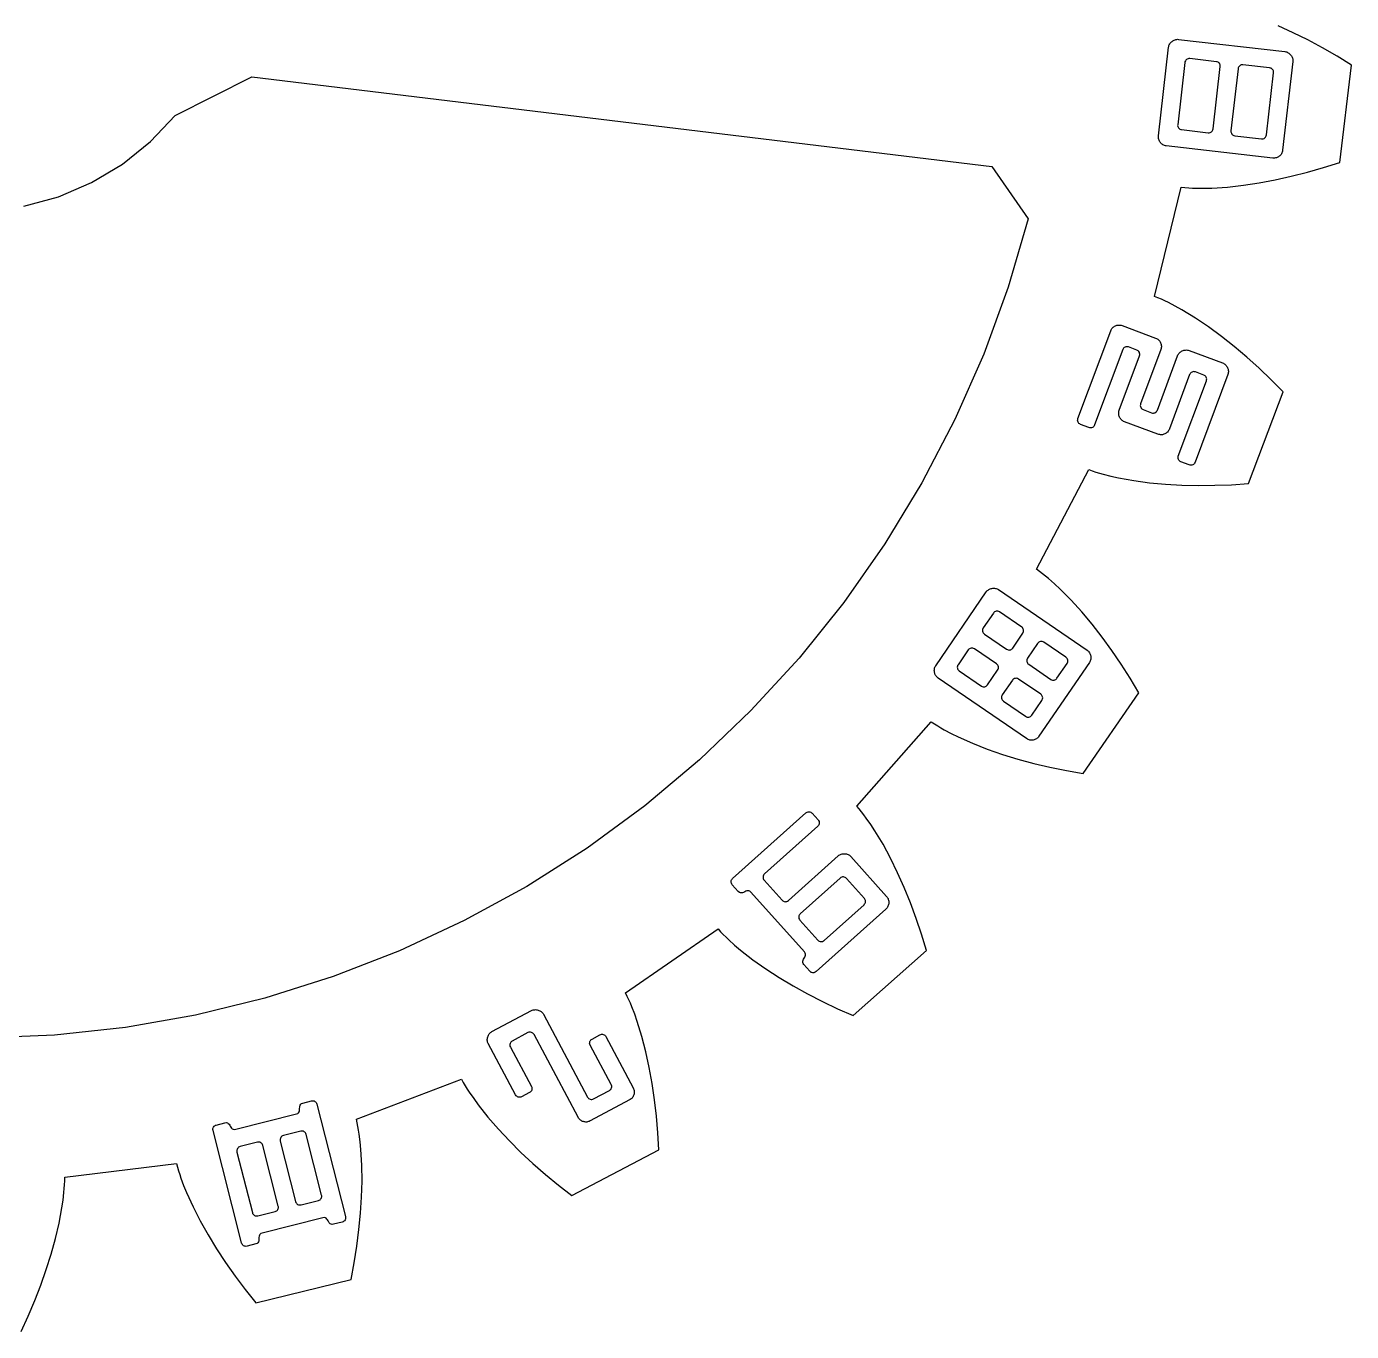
# Model space of a CAD drawing. Extents: x 6 to 255, y 30 to 363.
# Drawn here: x 48.81 to 88.69, y 112.88 to 152.15 of the extents above; entities that cross this region are included whole.
import ezdxf

# ---------------------------------------------------------------- set-up
doc = ezdxf.new("R2010")
doc.units = 0
doc.layers.add('Cut', color=7, linetype='CONTINUOUS')
doc.layers.add('Engrave', color=7, linetype='CONTINUOUS')

msp = doc.modelspace()

# ---------------------------------------------------------------- linework, layer by layer
at = {"layer": 'Cut', "color": 7}
for p, q in [((86.928894, 151.96706), (86.483656, 152.169402)), ((87.371881, 151.747595), (86.928894, 151.96706)), ((87.812613, 151.511458), (87.371881, 151.747595)), ((88.251544, 151.259995), (87.812613, 151.511458)), ((88.687769, 150.993212), (88.251544, 151.259995)), ((88.333561, 148.063557), (88.687769, 150.993212)), ((53.289404, 149.475355), (55.595817, 150.634417)), ((55.595817, 150.634417), (55.595817, 150.634405)), ((55.595817, 150.634405), (77.865436, 147.939531)), ((52.544486, 148.688975), (53.289404, 149.475355)), ((51.699972, 148.011202), (52.544486, 148.688975)), ((50.770739, 147.454653), (51.699972, 148.011202)), ((77.865436, 147.939531), (78.956453, 146.369476)), ((87.845959, 147.908534), (88.333561, 148.063557)), ((85.912232, 147.447072), (86.392624, 147.537202)), ((86.392624, 147.537202), (86.875266, 147.644905)), ((86.875266, 147.644905), (87.359711, 147.768833)), ((87.359711, 147.768833), (87.845959, 147.908534)), ((49.774808, 147.029695), (50.770739, 147.454653)), ((82.75455, 144.031648), (83.56301, 147.318666)), ((83.56301, 147.318666), (83.677023, 147.306506)), ((83.677023, 147.306506), (83.791939, 147.297485)), ((83.791939, 147.297485), (83.906855, 147.291624)), ((83.906855, 147.291624), (84.02267, 147.288025)), ((84.02267, 147.288025), (84.255204, 147.28664)), ((84.255204, 147.28664), (84.489091, 147.292501)), ((84.489091, 147.292501), (84.960016, 147.322694)), ((84.960016, 147.322694), (85.434547, 147.374968)), ((85.434547, 147.374968), (85.912232, 147.447072)), ((48.729757, 146.744435), (49.774808, 147.029695)), ((78.956453, 146.369476), (78.354389, 144.307316)), ((78.354389, 144.307316), (77.618933, 142.289317)), ((82.860901, 143.989738), (82.75455, 144.031648)), ((82.966804, 143.944221), (82.860901, 143.989738)), ((83.071353, 143.896003), (82.966804, 143.944221)), ((83.175904, 143.845981), (83.071353, 143.896003)), ((83.3823, 143.739177), (83.175904, 143.845981)), ((83.586444, 143.625614), (83.3823, 143.739177)), ((83.989771, 143.380012), (83.586444, 143.625614)), ((84.385891, 143.113679), (83.989771, 143.380012)), ((84.7757, 142.827968), (84.385891, 143.113679)), ((85.159652, 142.525134), (84.7757, 142.827968)), ((85.537293, 142.206076), (85.159652, 142.525134)), ((77.618933, 142.289317), (76.752788, 140.323596)), ((85.909077, 141.871243), (85.537293, 142.206076)), ((86.274552, 141.521992), (85.909077, 141.871243)), ((85.589116, 138.39901), (86.634618, 141.15832)), ((86.634618, 141.15832), (86.274552, 141.521992)), ((76.752788, 140.323596), (75.760463, 138.418711)), ((79.207504, 135.819506), (80.779361, 138.81721)), ((80.779361, 138.81721), (80.887067, 138.778454)), ((80.887067, 138.778454), (80.996574, 138.742402)), ((75.760463, 138.418711), (74.64511, 136.582776)), ((80.996574, 138.742402), (81.106981, 138.708602)), ((81.106981, 138.708602), (81.218291, 138.677509)), ((81.218291, 138.677509), (81.443616, 138.620726)), ((81.443616, 138.620726), (81.671643, 138.570253)), ((81.671643, 138.570253), (82.13626, 138.486885)), ((82.13626, 138.486885), (82.609889, 138.424244)), ((82.609889, 138.424244), (83.09073, 138.37963)), ((83.09073, 138.37963), (83.579232, 138.35259)), ((84.573358, 138.345829), (85.078985, 138.365211)), ((85.078985, 138.365211), (85.589116, 138.39901)), ((83.579232, 138.35259), (84.07314, 138.34133)), ((84.07314, 138.34133), (84.573358, 138.345829)), ((74.64511, 136.582776), (73.412591, 134.823903)), ((79.301238, 135.752811), (79.207504, 135.819506)), ((79.392721, 135.683412), (79.301238, 135.752811)), ((79.482849, 135.611758), (79.392721, 135.683412)), ((79.572078, 135.537852), (79.482849, 135.611758)), ((79.746928, 135.385083), (79.572078, 135.537852)), ((79.918174, 135.226003), (79.746928, 135.385083)), ((80.25075, 134.891172), (79.918174, 135.226003)), ((73.412591, 134.823903), (72.067409, 133.149297)), ((80.571612, 134.537415), (80.25075, 134.891172)), ((80.882107, 134.166983), (80.571612, 134.537415)), ((81.182237, 133.780778), (80.882107, 134.166983)), ((81.472456, 133.380605), (81.182237, 133.780778)), ((81.753207, 132.96691), (81.472456, 133.380605)), ((72.067409, 133.149297), (70.615424, 131.566177)), ((82.024496, 132.540147), (81.753207, 132.96691)), ((82.287225, 132.101218), (82.024496, 132.540147)), ((80.611718, 129.67178), (82.287225, 132.101218)), ((70.615424, 131.566177), (69.063395, 130.081745)), ((73.798386, 128.694328), (76.041708, 131.229217)), ((76.041708, 131.229217), (76.137245, 131.165224)), ((76.137245, 131.165224), (76.234585, 131.104387)), ((76.234585, 131.104387), (76.333726, 131.045352)), ((76.333726, 131.045352), (76.434221, 130.988571)), ((76.434221, 130.988571), (76.639715, 130.879064)), ((76.639715, 130.879064), (76.849267, 130.775415)), ((76.849267, 130.775415), (77.280536, 130.583889)), ((77.280536, 130.583889), (77.724874, 130.409489)), ((77.724874, 130.409489), (78.18183, 130.250861)), ((69.063395, 130.081745), (67.41763, 128.701414)), ((78.18183, 130.250861), (78.648701, 130.108006)), ((78.648701, 130.108006), (79.126386, 129.978671)), ((79.126386, 129.978671), (79.612634, 129.863306)), ((79.612634, 129.863306), (80.108346, 129.761008)), ((80.108346, 129.761008), (80.611718, 129.67178)), ((67.41763, 128.701414), (65.684444, 127.432392)), ((73.873193, 128.607804), (73.798386, 128.694328)), ((73.945297, 128.518126), (73.873193, 128.607804)), ((74.016048, 128.427095), (73.945297, 128.518126)), ((74.084998, 128.334261), (74.016048, 128.427095)), ((74.218388, 128.143637), (74.084998, 128.334261)), ((74.346372, 127.948058), (74.218388, 128.143637)), ((74.589272, 127.543376), (74.346372, 127.948058)), ((65.684444, 127.432392), (63.872391, 126.278737)), ((74.816397, 127.123373), (74.589272, 127.543376)), ((75.028651, 126.6894), (74.816397, 127.123373)), ((75.227837, 126.242808), (75.028651, 126.6894)), ((63.872391, 126.278737), (61.988687, 125.246305)), ((75.413953, 125.7845), (75.227837, 126.242808)), ((75.587454, 125.315377), (75.413953, 125.7845)), ((61.988687, 125.246305), (60.041892, 124.339603)), ((75.749236, 124.83634), (75.587454, 125.315377)), ((66.841297, 123.071158), (69.626295, 124.995419)), ((69.626295, 124.995419), (69.703355, 124.910697)), ((69.703355, 124.910697), (69.783121, 124.827779)), ((69.783121, 124.827779), (69.865589, 124.746663)), ((75.898851, 124.347388), (75.749236, 124.83634)), ((69.865589, 124.746663), (69.949859, 124.667347)), ((69.949859, 124.667347), (70.122457, 124.512325)), ((70.122457, 124.512325), (70.301364, 124.361358)), ((60.041892, 124.339603), (58.039665, 123.561788)), ((70.301364, 124.361358), (70.67405, 124.072044)), ((70.67405, 124.072044), (71.064309, 123.796698)), ((73.690678, 122.389327), (75.898851, 124.347388)), ((71.064309, 123.796698), (71.46944, 123.533519)), ((58.039665, 123.561788), (55.990573, 122.916913)), ((71.46944, 123.533519), (71.888993, 123.282509)), ((71.888993, 123.282509), (72.321614, 123.042765)), ((55.990573, 122.916913), (53.904077, 122.407231)), ((66.893121, 122.968861), (66.841297, 123.071158)), ((66.942241, 122.86476), (66.893121, 122.968861)), ((66.988658, 122.759309), (66.942241, 122.86476)), ((72.321614, 123.042765), (72.766401, 122.814288)), ((72.766401, 122.814288), (73.222908, 122.596625)), ((67.033272, 122.652506), (66.988658, 122.759309)), ((67.117092, 122.435745), (67.033272, 122.652506)), ((67.194604, 122.214928), (67.117092, 122.435745)), ((73.222908, 122.596625), (73.690678, 122.389327)), ((51.788742, 122.034998), (49.653126, 121.802015)), ((53.904077, 122.407231), (51.788742, 122.034998)), ((67.333852, 121.76428), (67.194604, 122.214928)), ((49.653126, 121.802015), (47.507145, 121.709633)), ((67.453724, 121.301918), (67.333852, 121.76428)), ((67.556021, 120.829639), (67.453724, 121.301918)), ((67.642545, 120.348799), (67.556021, 120.829639)), ((58.740464, 119.276262), (61.904909, 120.477685)), ((61.904909, 120.477685), (61.959888, 120.377193)), ((61.959888, 120.377193), (62.01757, 120.277597)), ((62.01757, 120.277597), (62.077957, 120.179357)), ((62.077957, 120.179357), (62.140596, 120.082468)), ((62.140596, 120.082468), (62.271285, 119.890043)), ((67.713296, 119.858945), (67.642545, 120.348799)), ((62.271285, 119.890043), (62.409181, 119.700769)), ((62.409181, 119.700769), (62.701651, 119.330789)), ((67.769629, 119.362333), (67.713296, 119.858945)), ((58.766151, 119.164502), (58.740464, 119.276262)), ((62.701651, 119.330789), (63.014401, 118.969369)), ((67.811989, 118.858058), (67.769629, 119.362333)), ((58.788694, 119.051839), (58.766151, 119.164502)), ((58.808975, 118.938277), (58.788694, 119.051839)), ((58.826557, 118.823812), (58.808975, 118.938277)), ((58.8563, 118.593533), (58.826557, 118.823812)), ((63.014401, 118.969369), (63.345174, 118.617414)), ((67.84038, 118.347925), (67.811989, 118.858058)), ((58.87882, 118.360547), (58.8563, 118.593533)), ((63.345174, 118.617414), (63.692173, 118.273119)), ((58.905859, 117.88962), (58.87882, 118.360547)), ((63.692173, 118.273119), (64.054945, 117.937389)), ((65.227528, 116.975255), (67.84038, 118.347925)), ((49.966825, 117.530007), (53.326849, 117.939644)), ((53.326849, 117.939644), (53.35614, 117.828335)), ((53.35614, 117.828335), (53.388588, 117.717925)), ((53.388588, 117.717925), (53.423737, 117.60842)), ((58.911719, 117.411935), (58.905859, 117.88962)), ((64.054945, 117.937389), (64.432135, 117.608867)), ((49.952358, 117.185263), (49.960479, 117.300628)), ((49.960479, 117.300628), (49.964979, 117.415544)), ((49.964979, 117.415544), (49.966825, 117.530007)), ((53.423737, 117.60842), (53.461141, 117.498913)), ((53.461141, 117.498913), (53.542259, 117.28125)), ((53.542259, 117.28125), (53.630585, 117.064487)), ((58.898198, 116.928841), (58.911719, 117.411935)), ((64.432135, 117.608867), (64.823296, 117.288457)), ((64.823296, 117.288457), (65.227528, 116.975255)), ((49.882049, 116.607985), (49.915849, 116.839166)), ((49.915849, 116.839166), (49.942436, 117.070347)), ((49.942436, 117.070347), (49.952358, 117.185263)), ((53.630585, 117.064487), (53.826164, 116.63502)), ((58.866652, 116.441241), (58.898198, 116.928841)), ((49.795525, 116.143818), (49.882049, 116.607985)), ((53.826164, 116.63502), (54.043377, 116.209612)), ((58.818432, 115.948686), (58.866652, 116.441241)), ((49.686919, 115.678749), (49.795525, 116.143818)), ((54.043377, 116.209612), (54.279966, 115.788255)), ((49.558035, 115.213233), (49.686919, 115.678749)), ((54.279966, 115.788255), (54.535033, 115.371407)), ((58.754441, 115.452973), (58.818432, 115.948686)), ((54.535033, 115.371407), (54.806772, 114.958165)), ((58.674677, 114.953205), (58.754441, 115.452973)), ((49.410674, 114.747262), (49.558035, 115.213233)), ((54.806772, 114.958165), (55.094286, 114.548976)), ((58.58004, 114.450735), (58.674677, 114.953205)), ((49.246185, 114.280843), (49.410674, 114.747262)), ((55.094286, 114.548976), (55.39712, 114.144294)), ((55.714826, 113.743671), (58.58004, 114.450735)), ((49.065476, 113.814425), (49.246185, 114.280843)), ((55.39712, 114.144294), (55.714826, 113.743671)), ((48.868545, 113.348906), (49.065476, 113.814425)), ((48.656288, 112.883387), (48.868545, 113.348906))]:
    msp.add_line(p, q, dxfattribs=at)
at = {"layer": 'Engrave', "color": 5}
for p, q in [((82.877255, 148.858981), (83.183775, 151.528619)), ((83.481388, 151.764943), (86.68495, 151.397121)), ((84.621425, 151.093075), (83.820531, 151.185031)), ((83.671727, 151.066876), (83.457163, 149.198132)), ((84.525022, 149.075527), (84.739588, 150.944274)), ((84.739588, 150.944274), (84.739588, 150.944271)), ((85.273504, 150.882965), (85.05894, 149.01422)), ((86.223202, 150.909164), (85.422311, 151.00112)), ((86.126798, 148.891615), (86.341362, 150.760359)), ((86.341362, 150.760359), (86.341368, 150.760359)), ((86.921271, 151.099507), (86.614751, 148.42987)), ((83.575326, 149.049328), (84.376217, 148.957372)), ((85.1771, 148.865413), (85.977991, 148.773458)), ((86.31714, 148.193546), (83.113578, 148.56137)), ((86.614751, 148.42987), (86.614754, 148.429867)), ((81.786079, 143.154276), (82.793263, 142.778875)), ((80.455, 140.352484), (81.440432, 142.996339)), ((81.803213, 142.430847), (80.958557, 140.164686)), ((82.227832, 142.41598), (81.976039, 142.509831)), ((82.951211, 142.433229), (82.34118, 140.796556)), ((83.800412, 142.403373), (84.807597, 142.027972)), ((81.696776, 140.606484), (82.306808, 142.243157)), ((82.844737, 140.60876), (83.454769, 142.245433)), ((83.817571, 141.680047), (83.207537, 140.043374)), ((84.965545, 141.682323), (83.980115, 139.038468)), ((84.242187, 141.66518), (83.990394, 141.759031)), ((83.476507, 139.226195), (84.321163, 141.492357)), ((82.420118, 140.623733), (82.671914, 140.529882)), ((80.785731, 140.085808), (80.533938, 140.179661)), ((82.86189, 139.885434), (81.854709, 140.260838)), ((83.807244, 138.959522), (83.555448, 139.053372)), ((83.980115, 139.038468), (83.980067, 139.038402)), ((78.067606, 135.206648), (80.729476, 133.386606)), ((76.177415, 132.918328), (77.694117, 135.136552)), ((77.910295, 134.500563), (77.606953, 134.056917)), ((78.762505, 134.080621), (78.097038, 134.535633)), ((77.642026, 133.870166), (78.307496, 133.415157)), ((78.494241, 133.450235), (78.797562, 133.893873)), ((79.241229, 133.590541), (78.937887, 133.146896)), ((80.093444, 133.1706), (79.427974, 133.625612)), ((77.151941, 133.391445), (76.848599, 132.9478)), ((78.004154, 132.971509), (77.338684, 133.426518)), ((77.735887, 132.341118), (78.039227, 132.784763)), ((78.039227, 132.784763), (78.039211, 132.784758)), ((78.97296, 132.960145), (79.638427, 132.505133)), ((80.799675, 133.013157), (79.282972, 130.79493)), ((79.825175, 132.540214), (80.128514, 132.98386)), ((80.128514, 132.98386), (80.128498, 132.983852)), ((78.909452, 130.724797), (76.247582, 132.544839)), ((76.883672, 132.761049), (77.549142, 132.30604)), ((78.482877, 132.481429), (78.179538, 132.037784)), ((79.335092, 132.061488), (78.669626, 132.5165)), ((78.214611, 131.851033), (78.880078, 131.396024)), ((79.066826, 131.431105), (79.370147, 131.87474)), ((79.282972, 130.79493), (79.282946, 130.79502)), ((70.065151, 126.516416), (72.267376, 128.488091)), ((72.457095, 128.477619), (72.636337, 128.277417)), ((72.625897, 128.087708), (71.024279, 126.653764)), ((71.741159, 125.852921), (73.242678, 127.197245)), ((73.622122, 127.176282), (74.697579, 125.975066)), ((71.013706, 126.464005), (71.551437, 125.863401)), ((73.300796, 126.527928), (72.099582, 125.452469)), ((74.028244, 125.916849), (73.490515, 126.517456)), ((70.233823, 126.126458), (70.054581, 126.32666)), ((72.226458, 124.303674), (70.61327, 126.105495)), ((72.816463, 124.651625), (74.017677, 125.727085)), ((74.017677, 125.727085), (74.017801, 125.727141)), ((72.089012, 125.262712), (72.626738, 124.662105)), ((74.676632, 125.595627), (72.574507, 123.713574)), ((72.384745, 123.724028), (72.205503, 123.92423)), ((72.574507, 123.713574), (72.57447, 123.713548)), ((62.822341, 121.908206), (64.008285, 122.539689)), ((64.371767, 122.428805), (65.697877, 119.938327)), ((63.905108, 121.875879), (63.430732, 121.623286)), ((65.412961, 119.329968), (64.086851, 121.820446)), ((65.833392, 121.6849), (66.07058, 121.811196)), ((66.252322, 121.755763), (67.073248, 120.214039)), ((63.532382, 120.002997), (62.711457, 121.544721)), ((63.375291, 121.441544), (64.006772, 120.255602)), ((66.409432, 120.317216), (65.777954, 121.503158)), ((63.951313, 120.073855), (63.714127, 119.947558)), ((65.87962, 119.882886), (66.353999, 120.135479)), ((57.130971, 119.757937), (57.391429, 119.824046)), ((57.554711, 119.726867), (58.414115, 116.340904)), ((66.962348, 119.850552), (65.776406, 119.219071)), ((55.113393, 118.968613), (56.936605, 119.431372)), ((55.288606, 115.547598), (54.429197, 118.933561)), ((54.526365, 119.096846), (54.786823, 119.162955)), ((57.068828, 118.910458), (56.547911, 118.77824)), ((65.776406, 119.219071), (65.776445, 119.219084)), ((55.766536, 118.579917), (55.245619, 118.447699)), ((56.392577, 116.659526), (55.929818, 118.482738)), ((56.450743, 118.614958), (56.913502, 116.791746)), ((57.694869, 116.990067), (57.23211, 118.813279)), ((55.14845, 118.284417), (55.611209, 116.461205)), ((55.774494, 116.364039), (56.295398, 116.496243)), ((57.076784, 116.69458), (57.59769, 116.826785)), ((57.729908, 116.305971), (55.906699, 115.843215)), ((58.316939, 116.177619), (58.056478, 116.11151)), ((55.712264, 115.516647), (55.451888, 115.450433))]:
    msp.add_line(p, q, dxfattribs=at)
for points in [[(83.183775, 151.528619), (83.187937, 151.564772), (83.199495, 151.59796), (83.218448, 151.628182)], [(83.218448, 151.628182), (83.236016, 151.658565), (83.258676, 151.684139), (83.286428, 151.704903)], [(83.286428, 151.704903), (83.312937, 151.727216), (83.34298, 151.74349), (83.376558, 151.753724)], [(83.376558, 151.753724), (83.410296, 151.765348), (83.445239, 151.769088), (83.481388, 151.764943)], [(83.72213, 151.156181), (83.692678, 151.132796), (83.675877, 151.103027), (83.671727, 151.066876)], [(83.820531, 151.185031), (83.784382, 151.189177), (83.751582, 151.17956), (83.72213, 151.156181)], [(86.68495, 151.397121), (86.721101, 151.392976), (86.754289, 151.381418), (86.784513, 151.362445)], [(86.784513, 151.362445), (86.814898, 151.344877), (86.841166, 151.322138), (86.863319, 151.294228)], [(86.863319, 151.294228), (86.884237, 151.267873), (86.900512, 151.23783), (86.912143, 151.204097)], [(86.912143, 151.204097), (86.922373, 151.170523), (86.925416, 151.13566), (86.921271, 151.099507)], [(84.710968, 151.044757), (84.687424, 151.072819), (84.657576, 151.088925), (84.621425, 151.093075)], [(84.739588, 150.944271), (84.744051, 150.983204), (84.734511, 151.016699), (84.710968, 151.044757)], [(85.323907, 150.972269), (85.294455, 150.948884), (85.277654, 150.919115), (85.273504, 150.882965)], [(85.422311, 151.00112), (85.386162, 151.005265), (85.35336, 150.995648), (85.323907, 150.972269)], [(86.312748, 150.860845), (86.289203, 150.888907), (86.259355, 150.905013), (86.223202, 150.909164)], [(86.341368, 150.760359), (86.34583, 150.799292), (86.33629, 150.832787), (86.312748, 150.860845)], [(83.457163, 149.198132), (83.453, 149.161978), (83.461924, 149.129257), (83.483934, 149.099969)], [(82.888473, 148.754154), (82.876884, 148.787904), (82.873145, 148.822846), (82.877255, 148.858981)], [(82.937053, 148.661936), (82.914904, 148.689839), (82.898711, 148.720578), (82.888473, 148.754154)], [(83.483934, 149.099969), (83.505922, 149.070675), (83.536386, 149.053794), (83.575326, 149.049328)], [(84.376217, 148.957372), (84.41515, 148.952909), (84.448567, 148.961752), (84.476468, 148.983899)], [(84.476468, 148.983899), (84.504367, 149.006054), (84.520552, 149.036596), (84.525022, 149.075527)], [(85.05894, 149.01422), (85.054777, 148.978066), (85.063702, 148.945345), (85.085713, 148.916057)], [(85.085713, 148.916057), (85.107702, 148.886763), (85.138164, 148.869881), (85.1771, 148.865413)], [(85.977991, 148.773458), (86.016924, 148.768995), (86.050342, 148.777837), (86.078245, 148.799985)], [(86.078245, 148.799985), (86.106144, 148.822141), (86.122329, 148.852684), (86.126798, 148.891615)], [(83.013774, 148.593959), (82.98355, 148.612926), (82.957976, 148.635585), (82.937053, 148.661936)], [(83.113578, 148.56137), (83.077425, 148.565515), (83.044157, 148.576378), (83.013774, 148.593959)], [(86.614754, 148.429867), (86.610432, 148.392321), (86.59941, 148.357663), (86.581686, 148.325894)], [(86.425902, 148.202198), (86.390935, 148.192126), (86.354681, 148.189243), (86.31714, 148.193546)], [(86.515794, 148.248932), (86.489443, 148.228008), (86.459479, 148.212431), (86.425902, 148.202198)], [(86.581686, 148.325894), (86.564118, 148.295511), (86.542154, 148.269857), (86.515794, 148.248932)], [(81.582408, 143.14282), (81.613502, 143.158113), (81.646574, 143.166694), (81.681624, 143.168564)], [(81.681624, 143.168564), (81.717163, 143.171757), (81.751981, 143.166994), (81.786079, 143.154276)], [(81.440432, 142.996339), (81.45315, 143.030436), (81.472338, 143.059878), (81.497998, 143.084664)], [(81.497998, 143.084664), (81.522355, 143.109939), (81.550492, 143.129324), (81.582408, 143.14282)], [(82.793263, 142.778875), (82.82736, 142.766175), (82.856802, 142.746986), (82.881589, 142.72131)], [(81.873584, 142.505439), (81.839381, 142.489811), (81.815924, 142.464947), (81.803213, 142.430847)], [(81.976039, 142.509831), (81.941941, 142.522548), (81.90779, 142.521084), (81.873584, 142.505439)], [(82.303157, 142.347578), (82.287035, 142.380471), (82.261926, 142.403272), (82.227832, 142.41598)], [(82.881589, 142.72131), (82.906863, 142.696952), (82.926905, 142.668571), (82.941713, 142.636167)], [(82.941713, 142.636167), (82.9557, 142.605563), (82.964281, 142.572491), (82.967456, 142.536951)], [(82.967456, 142.536951), (82.969326, 142.501899), (82.963911, 142.467325), (82.951211, 142.433229)], [(83.512331, 142.333758), (83.536689, 142.359033), (83.564826, 142.378419), (83.596741, 142.391917)], [(83.596741, 142.391917), (83.627835, 142.407209), (83.660907, 142.415791), (83.695958, 142.41766)], [(83.695958, 142.41766), (83.731496, 142.420835), (83.766315, 142.416073), (83.800412, 142.403373)], [(82.306808, 142.243157), (82.320496, 142.279878), (82.319278, 142.314685), (82.303157, 142.347578)], [(83.454769, 142.245433), (83.467469, 142.27953), (83.486656, 142.308972), (83.512331, 142.333758)], [(84.807597, 142.027972), (84.841694, 142.015254), (84.871136, 141.996065), (84.895922, 141.970404)], [(84.895922, 141.970404), (84.921197, 141.946048), (84.941238, 141.917668), (84.956046, 141.885263)], [(83.887939, 141.754638), (83.853736, 141.73901), (83.830279, 141.714147), (83.817571, 141.680047)], [(83.990394, 141.759031), (83.956296, 141.771731), (83.922145, 141.770267), (83.887939, 141.754638)], [(84.317511, 141.596777), (84.301389, 141.62967), (84.276281, 141.652471), (84.242187, 141.66518)], [(84.321163, 141.492357), (84.33485, 141.529078), (84.333633, 141.563884), (84.317511, 141.596777)], [(84.956046, 141.885263), (84.970034, 141.85466), (84.978615, 141.821588), (84.98179, 141.786047)], [(84.98179, 141.786047), (84.98366, 141.750995), (84.978245, 141.71642), (84.965545, 141.682323)], [(82.34118, 140.796556), (82.328462, 140.762458), (82.329256, 140.728552), (82.343561, 140.694837)], [(81.682489, 140.50203), (81.679314, 140.53757), (81.684076, 140.572388), (81.696776, 140.606484)], [(81.707492, 140.400845), (81.692675, 140.433249), (81.684341, 140.466978), (81.682489, 140.50203)], [(81.76565, 140.316438), (81.740868, 140.342106), (81.721482, 140.370241), (81.707492, 140.400845)], [(82.343561, 140.694837), (82.357937, 140.661145), (82.383456, 140.637443), (82.420118, 140.623733)], [(82.671914, 140.529882), (82.708635, 140.516194), (82.743197, 140.516724), (82.775602, 140.53147)], [(82.775602, 140.53147), (82.808006, 140.546269), (82.831051, 140.572032), (82.844737, 140.60876)], [(80.457381, 140.250765), (80.443005, 140.284457), (80.442211, 140.318364), (80.455, 140.352484)], [(80.533938, 140.179661), (80.497217, 140.193349), (80.471698, 140.21705), (80.457381, 140.250765)], [(80.889419, 140.087396), (80.857016, 140.072597), (80.822454, 140.072068), (80.785731, 140.085808)], [(80.958557, 140.164686), (80.944869, 140.127967), (80.921823, 140.102204), (80.889419, 140.087396)], [(81.854709, 140.260838), (81.820613, 140.273538), (81.790927, 140.292071), (81.76565, 140.316438)], [(83.207537, 140.043374), (83.194343, 140.007966), (83.175322, 139.976969), (83.150474, 139.950384)], [(82.969549, 139.867707), (82.933187, 139.866296), (82.8973, 139.872205), (82.86189, 139.885434)], [(83.068033, 139.891493), (83.037429, 139.877505), (83.004601, 139.869577), (82.969549, 139.867707)], [(83.150474, 139.950384), (83.126117, 139.925107), (83.098636, 139.905477), (83.068033, 139.891493)], [(83.478888, 139.124476), (83.464512, 139.158168), (83.463719, 139.192075), (83.476507, 139.226195)], [(83.555448, 139.053372), (83.518727, 139.06706), (83.493207, 139.090761), (83.478888, 139.124476)], [(83.910929, 138.961109), (83.878524, 138.946293), (83.843963, 138.945764), (83.807244, 138.959522)], [(83.980067, 139.038402), (83.966379, 139.001682), (83.943333, 138.975917), (83.910929, 138.961109)], [(77.694117, 135.136552), (77.714656, 135.166591), (77.740364, 135.190552), (77.771241, 135.208434)], [(77.771241, 135.208434), (77.800964, 135.227107), (77.832936, 135.239158), (77.867158, 135.244589)], [(77.867158, 135.244589), (77.901017, 135.251962), (77.935184, 135.252315), (77.969657, 135.245648)], [(77.969657, 135.245648), (78.004917, 135.24018), (78.037567, 135.22718), (78.067606, 135.206648)], [(77.996542, 134.556032), (77.959581, 134.549083), (77.930832, 134.530593), (77.910295, 134.500563)], [(78.097038, 134.535633), (78.067001, 134.556172), (78.033502, 134.562972), (77.996542, 134.556032)], [(77.606953, 134.056917), (77.586414, 134.026878), (77.579041, 133.993773), (77.584834, 133.957603)], [(78.819152, 133.996103), (78.811426, 134.031906), (78.792544, 134.060079), (78.762505, 134.080621)], [(78.797562, 133.893873), (78.819681, 133.926221), (78.826878, 133.960297), (78.819152, 133.996103)], [(77.584834, 133.957603), (77.59062, 133.921431), (77.609684, 133.892285), (77.642026, 133.870166)], [(79.327478, 133.646011), (79.290517, 133.639062), (79.261768, 133.620572), (79.241229, 133.590541)], [(79.427974, 133.625612), (79.397935, 133.646151), (79.364436, 133.65295), (79.327478, 133.646011)], [(77.23819, 133.446918), (77.20123, 133.439968), (77.17248, 133.421477), (77.151941, 133.391445)], [(77.338684, 133.426518), (77.308647, 133.447057), (77.275149, 133.453857), (77.23819, 133.446918)], [(78.307496, 133.415157), (78.339844, 133.393038), (78.373526, 133.385268), (78.408543, 133.391847)], [(78.408543, 133.391847), (78.443556, 133.398427), (78.472122, 133.417889), (78.494241, 133.450235)], [(80.729476, 133.386606), (80.759515, 133.366067), (80.783475, 133.340359), (80.801358, 133.309482)], [(80.801358, 133.309482), (80.820025, 133.279757), (80.832689, 133.247403), (80.839349, 133.21242)], [(80.839349, 133.21242), (80.845558, 133.179351), (80.845911, 133.145185), (80.840408, 133.109923)], [(76.13836, 132.716146), (76.13178, 132.751161), (76.1318, 132.785905), (76.138418, 132.820376)], [(76.138418, 132.820376), (76.143886, 132.85564), (76.156885, 132.88829), (76.177415, 132.918328)], [(76.848599, 132.9478), (76.82806, 132.917762), (76.820687, 132.884659), (76.82648, 132.848488)], [(76.82648, 132.848488), (76.832265, 132.812316), (76.85133, 132.78317), (76.883672, 132.761049)], [(78.060801, 132.88699), (78.053057, 132.922794), (78.034175, 132.950967), (78.004154, 132.971509)], [(78.039211, 132.784758), (78.06133, 132.817108), (78.068527, 132.851185), (78.060801, 132.88699)], [(78.937887, 133.146896), (78.917348, 133.116857), (78.909975, 133.083752), (78.915768, 133.047582)], [(78.915768, 133.047582), (78.921553, 133.01141), (78.940617, 132.982264), (78.97296, 132.960145)], [(80.150088, 133.086081), (80.142363, 133.121887), (80.123481, 133.15006), (80.093444, 133.1706)], [(80.128498, 132.983852), (80.150618, 133.0162), (80.157814, 133.050276), (80.150088, 133.086081)], [(80.840408, 133.109923), (80.833793, 133.07545), (80.820215, 133.043194), (80.799675, 133.013157)], [(76.174512, 132.62023), (76.156623, 132.651105), (76.144572, 132.683077), (76.13836, 132.716146)], [(76.247582, 132.544839), (76.217541, 132.565378), (76.193185, 132.590508), (76.174512, 132.62023)], [(78.569126, 132.536899), (78.532166, 132.529949), (78.503416, 132.511459), (78.482877, 132.481429)], [(78.669626, 132.5165), (78.639585, 132.537038), (78.606085, 132.543838), (78.569126, 132.536899)], [(79.638427, 132.505133), (79.670776, 132.483016), (79.704459, 132.475246), (79.739474, 132.481823)], [(79.739474, 132.481823), (79.774489, 132.488403), (79.803056, 132.507866), (79.825175, 132.540214)], [(77.549142, 132.30604), (77.581491, 132.283922), (77.615174, 132.276152), (77.650189, 132.28273)], [(77.650189, 132.28273), (77.685204, 132.289309), (77.71377, 132.308772), (77.735887, 132.341118)], [(78.179538, 132.037784), (78.158999, 132.007745), (78.151626, 131.97464), (78.157419, 131.93847)], [(79.391737, 131.976969), (79.383994, 132.012773), (79.365112, 132.040946), (79.335092, 132.061488)], [(78.157419, 131.93847), (78.163204, 131.902298), (78.182268, 131.873152), (78.214611, 131.851033)], [(79.370147, 131.87474), (79.392266, 131.907088), (79.399463, 131.941164), (79.391737, 131.976969)], [(78.880078, 131.396024), (78.912428, 131.373905), (78.94611, 131.366135), (78.981125, 131.372714)], [(78.981125, 131.372714), (79.01614, 131.379293), (79.044707, 131.398757), (79.066826, 131.431105)], [(79.282946, 130.79502), (79.261617, 130.763826), (79.235696, 130.738315), (79.205185, 130.718487)], [(79.009681, 130.681696), (78.974054, 130.689105), (78.940645, 130.703472), (78.909452, 130.724797)], [(79.110996, 130.681167), (79.077924, 130.674958), (79.044153, 130.675135), (79.009681, 130.681696)], [(79.205185, 130.718487), (79.175463, 130.699814), (79.144067, 130.687374), (79.110996, 130.681167)], [(72.267376, 128.488091), (72.294487, 128.512363), (72.326816, 128.523464), (72.364364, 128.521397)], [(72.364364, 128.521397), (72.401912, 128.519316), (72.432822, 128.504723), (72.457095, 128.477619)], [(72.671238, 128.181842), (72.67018, 128.145225), (72.655066, 128.113847), (72.625897, 128.087708)], [(72.636337, 128.277417), (72.660603, 128.250304), (72.672237, 128.218446), (72.671238, 128.181842)], [(73.242678, 127.197245), (73.269787, 127.221516), (73.300467, 127.238653), (73.334718, 127.248656)], [(73.334718, 127.248656), (73.368038, 127.259698), (73.401963, 127.263773), (73.436493, 127.26088)], [(73.436493, 127.26088), (73.471132, 127.259998), (73.504402, 127.25221), (73.536302, 127.237517)], [(73.536302, 127.237517), (73.569242, 127.223812), (73.597849, 127.2034), (73.622122, 127.176282)], [(70.054581, 126.32666), (70.028433, 126.355854), (70.016898, 126.388717), (70.019976, 126.425249)], [(70.019976, 126.425249), (70.022992, 126.461756), (70.03805, 126.492145), (70.065151, 126.516416)], [(70.979101, 126.562594), (70.976085, 126.526087), (70.98762, 126.493224), (71.013706, 126.464005)], [(71.024279, 126.653764), (70.997169, 126.629491), (70.98211, 126.599101), (70.979101, 126.562594)], [(73.397782, 126.561234), (73.360234, 126.563316), (73.327905, 126.552214), (73.300796, 126.527928)], [(73.490515, 126.517456), (73.466251, 126.544571), (73.43534, 126.559163), (73.397782, 126.561234)], [(70.299712, 126.08119), (70.278192, 126.086341), (70.256229, 126.10143), (70.233823, 126.126458)], [(70.363857, 126.085079), (70.342724, 126.079312), (70.321342, 126.078015), (70.299712, 126.08119)], [(70.426347, 126.11285), (70.404885, 126.101156), (70.384056, 126.091899), (70.363857, 126.085079)], [(70.488836, 126.140621), (70.467703, 126.134853), (70.446873, 126.125596), (70.426347, 126.11285)], [(70.550016, 126.144669), (70.529429, 126.148779), (70.509036, 126.147429), (70.488836, 126.140621)], [(70.61327, 126.105495), (70.591801, 126.129478), (70.570717, 126.142536), (70.550016, 126.144669)], [(71.551437, 125.863401), (71.577583, 125.834207), (71.60844, 125.818626), (71.644007, 125.816657)], [(71.644007, 125.816657), (71.679579, 125.814699), (71.711963, 125.826787), (71.741159, 125.852921)], [(74.017801, 125.727141), (74.046999, 125.753281), (74.062112, 125.784659), (74.063143, 125.821274)], [(74.063143, 125.821274), (74.064201, 125.857889), (74.052568, 125.889747), (74.028244, 125.916849)], [(74.739267, 125.679883), (74.724626, 125.647985), (74.703748, 125.6199), (74.676632, 125.595627)], [(74.697579, 125.975066), (74.721845, 125.947953), (74.738986, 125.917274), (74.749003, 125.883028)], [(74.762629, 125.779692), (74.760777, 125.746097), (74.75299, 125.712827), (74.739267, 125.679883)], [(74.749003, 125.883028), (74.760045, 125.84971), (74.764587, 125.815264), (74.762629, 125.779692)], [(72.054405, 125.361301), (72.051388, 125.324792), (72.062924, 125.291929), (72.089012, 125.262712)], [(72.099582, 125.452469), (72.072471, 125.428196), (72.057412, 125.397807), (72.054405, 125.361301)], [(72.626738, 124.662105), (72.652886, 124.632911), (72.683743, 124.61733), (72.719308, 124.615361)], [(72.719308, 124.615361), (72.754882, 124.613403), (72.787267, 124.625491), (72.816463, 124.651625)], [(72.171978, 123.990016), (72.171272, 124.011865), (72.174914, 124.032973), (72.182905, 124.053339)], [(72.182905, 124.053339), (72.190966, 124.073706), (72.201995, 124.093912), (72.215991, 124.113955)], [(72.215991, 124.113955), (72.229979, 124.133996), (72.241006, 124.154201), (72.249072, 124.174571)], [(72.258438, 124.236497), (72.257733, 124.258346), (72.247072, 124.280738), (72.226458, 124.303674)], [(72.249072, 124.174571), (72.257133, 124.194937), (72.260255, 124.215579), (72.258438, 124.236497)], [(72.205503, 123.92423), (72.184969, 123.947171), (72.173794, 123.9691), (72.171978, 123.990016)], [(72.477315, 123.677286), (72.441742, 123.679244), (72.410886, 123.694825), (72.384745, 123.724028)], [(72.57447, 123.713548), (72.545272, 123.687407), (72.512887, 123.67532), (72.477315, 123.677286)], [(64.008285, 122.539689), (64.040404, 122.556799), (64.074286, 122.56612), (64.109933, 122.567653)], [(64.109933, 122.567653), (64.144925, 122.570422), (64.178842, 122.566286), (64.211684, 122.555244)], [(64.211684, 122.555244), (64.245102, 122.54609), (64.275553, 122.530591), (64.303036, 122.508749)], [(64.303036, 122.508749), (64.331754, 122.487572), (64.354665, 122.460924), (64.371767, 122.428805)], [(62.681641, 121.645387), (62.680053, 121.681035), (62.684189, 121.714951), (62.69405, 121.747135)], [(62.711457, 121.544721), (62.694347, 121.576838), (62.684408, 121.610393), (62.681641, 121.645387)], [(62.69405, 121.747135), (62.704439, 121.781212), (62.720554, 121.811992), (62.742394, 121.839475)], [(62.742394, 121.839475), (62.763573, 121.868193), (62.790222, 121.891103), (62.822341, 121.908206)], [(63.430732, 121.623286), (63.398613, 121.606177), (63.376737, 121.580258), (63.365104, 121.545531)], [(64.007243, 121.885086), (63.971272, 121.896058), (63.937227, 121.892989), (63.905108, 121.875879)], [(64.086851, 121.820446), (64.069741, 121.852563), (64.043205, 121.87411), (64.007243, 121.885086)], [(65.767767, 121.607147), (65.779391, 121.64188), (65.801266, 121.667797), (65.833392, 121.6849)], [(66.07058, 121.811196), (66.102699, 121.828306), (66.136744, 121.831375), (66.172715, 121.820404)], [(66.172715, 121.820404), (66.208684, 121.809432), (66.23522, 121.787885), (66.252322, 121.755763)], [(63.365104, 121.545531), (63.35348, 121.510796), (63.356876, 121.476134), (63.375291, 121.441544)], [(65.777954, 121.503158), (65.759531, 121.537747), (65.756136, 121.572411), (65.767767, 121.607147)], [(64.017805, 120.154449), (64.008068, 120.119138), (63.985904, 120.092273), (63.951313, 120.073855)], [(64.006772, 120.255602), (64.023882, 120.223485), (64.027559, 120.189768), (64.017805, 120.154449)], [(66.353999, 120.135479), (66.388587, 120.153897), (66.410751, 120.180762), (66.420492, 120.216073)], [(66.420492, 120.216073), (66.430228, 120.251385), (66.426542, 120.285099), (66.409432, 120.317216)], [(67.073248, 120.214039), (67.090357, 120.181922), (67.099676, 120.148037), (67.101204, 120.112383)], [(67.101204, 120.112383), (67.103973, 120.077389), (67.100163, 120.042856), (67.089774, 120.008783)], [(57.033792, 119.594655), (57.033439, 119.619091), (57.035565, 119.642011), (57.040168, 119.663414)], [(57.040168, 119.663414), (57.044843, 119.684819), (57.05377, 119.703691), (57.066949, 119.72003)], [(57.066949, 119.72003), (57.079791, 119.737727), (57.101131, 119.750363), (57.130971, 119.757937)], [(57.391429, 119.824046), (57.4267, 119.832989), (57.460493, 119.827847), (57.49281, 119.80862)], [(57.49281, 119.80862), (57.525126, 119.789389), (57.54576, 119.762138), (57.554711, 119.726867)], [(63.611125, 119.93552), (63.577048, 119.945909), (63.5508, 119.968401), (63.532382, 120.002997)], [(63.714127, 119.947558), (63.679535, 119.92914), (63.645201, 119.925127), (63.611125, 119.93552)], [(65.697877, 119.938327), (65.716299, 119.903737), (65.742547, 119.881244), (65.77662, 119.870848)], [(65.77662, 119.870848), (65.810697, 119.860458), (65.84503, 119.864471), (65.87962, 119.882886)], [(67.043278, 119.91743), (67.021443, 119.889947), (66.994466, 119.867654), (66.962348, 119.850552)], [(67.089774, 120.008783), (67.079949, 119.976599), (67.06445, 119.946148), (67.043278, 119.91743)], [(56.936605, 119.431372), (56.96645, 119.438939), (56.987963, 119.450897), (57.001142, 119.467244)], [(57.001142, 119.467244), (57.013983, 119.484942), (57.022741, 119.504491), (57.027415, 119.525892)], [(57.027415, 119.525892), (57.032107, 119.547297), (57.034233, 119.570218), (57.033792, 119.594655)], [(65.481813, 119.24533), (65.453672, 119.2684), (65.430721, 119.296613), (65.412961, 119.329968)], [(65.571314, 119.197848), (65.53913, 119.207673), (65.509297, 119.223501), (65.481813, 119.24533)], [(54.429197, 118.933561), (54.419566, 118.971547), (54.424531, 119.006018), (54.444093, 119.036976)], [(54.444093, 119.036976), (54.46367, 119.067938), (54.491094, 119.087895), (54.526365, 119.096846)], [(54.786823, 119.162955), (54.818023, 119.170875), (54.842806, 119.169949), (54.861171, 119.160177)], [(54.861171, 119.160177), (54.880555, 119.152098), (54.896723, 119.139597), (54.909677, 119.122672)], [(54.909677, 119.122672), (54.924, 119.106092), (54.936121, 119.086787), (54.946039, 119.064758)], [(54.946039, 119.064758), (54.957328, 119.043074), (54.969448, 119.023769), (54.982401, 119.006843)], [(54.982401, 119.006843), (54.996723, 118.990262), (55.013742, 118.977255), (55.033457, 118.96782)], [(55.033457, 118.96782), (55.054199, 118.960094), (55.080844, 118.960358), (55.113393, 118.968613)], [(57.170208, 118.895033), (57.137892, 118.914266), (57.104099, 118.919408), (57.068828, 118.910458)], [(57.23211, 118.813279), (57.223167, 118.848552), (57.202533, 118.875803), (57.170208, 118.895033)], [(65.672073, 119.187291), (65.637082, 119.184522), (65.603496, 119.188041), (65.571314, 119.197848)], [(65.776445, 119.219084), (65.74309, 119.201323), (65.708299, 119.190726), (65.672073, 119.187291)], [(55.245619, 118.447699), (55.210346, 118.438756), (55.182922, 118.4188), (55.163346, 118.387832)], [(55.867916, 118.564491), (55.835598, 118.583725), (55.801805, 118.588867), (55.766536, 118.579917)], [(55.929818, 118.482738), (55.920875, 118.51801), (55.900241, 118.545261), (55.867916, 118.564491)], [(56.465639, 118.718373), (56.446063, 118.687413), (56.441098, 118.652942), (56.450743, 118.614958)], [(56.547911, 118.77824), (56.51264, 118.769297), (56.485216, 118.749342), (56.465639, 118.718373)], [(55.163346, 118.387832), (55.143769, 118.35687), (55.138804, 118.322399), (55.14845, 118.284417)], [(57.59769, 116.826785), (57.635674, 116.836416), (57.663604, 116.857222), (57.681481, 116.889205)], [(57.681481, 116.889205), (57.699358, 116.921178), (57.703821, 116.954798), (57.694869, 116.990067)], [(55.611209, 116.461205), (55.62084, 116.423219), (55.640969, 116.395117), (55.671595, 116.376898)], [(56.295398, 116.496243), (56.333382, 116.505892), (56.361312, 116.526698), (56.379189, 116.558661)], [(56.379189, 116.558661), (56.397064, 116.590635), (56.401527, 116.624257), (56.392577, 116.659526)], [(56.913502, 116.791746), (56.923133, 116.753761), (56.94326, 116.725658), (56.973885, 116.707439)], [(56.973885, 116.707439), (57.004503, 116.68922), (57.038802, 116.684934), (57.076784, 116.69458)], [(55.671595, 116.376898), (55.702211, 116.358677), (55.736511, 116.354391), (55.774494, 116.364039)], [(57.808328, 116.304119), (57.788609, 116.313556), (57.762469, 116.314173), (57.729908, 116.305971)], [(57.856834, 116.266614), (57.843869, 116.283548), (57.827701, 116.296049), (57.808328, 116.304119)], [(57.893196, 116.2087), (57.883318, 116.230746), (57.871197, 116.250051), (57.856834, 116.266614)], [(57.92752, 116.150269), (57.914555, 116.167202), (57.903114, 116.186679), (57.893196, 116.2087)], [(57.978577, 116.111246), (57.958858, 116.120682), (57.941839, 116.13369), (57.92752, 116.150269)], [(58.056478, 116.11151), (58.02392, 116.103255), (57.997953, 116.103167), (57.978577, 116.111246)], [(58.400727, 116.240039), (58.38285, 116.208067), (58.354921, 116.18726), (58.316939, 116.177619)], [(58.414115, 116.340904), (58.423058, 116.305631), (58.418595, 116.27201), (58.400727, 116.240039)], [(55.809446, 115.679932), (55.811245, 115.655839), (55.809799, 115.633091), (55.805107, 115.611686)], [(55.811827, 115.747658), (55.808493, 115.726599), (55.807699, 115.704024), (55.809446, 115.679932)], [(55.838608, 115.804273), (55.825432, 115.78794), (55.816505, 115.769068), (55.811827, 115.747658)], [(55.906699, 115.843215), (55.874141, 115.83496), (55.851444, 115.821979), (55.838608, 115.804273)], [(55.348989, 115.463292), (55.318375, 115.481513), (55.298247, 115.509615), (55.288606, 115.547598)], [(55.451888, 115.450433), (55.413906, 115.440784), (55.379606, 115.445071), (55.348989, 115.463292)], [(55.780871, 115.553554), (55.767694, 115.537221), (55.744826, 115.524918), (55.712264, 115.516647)], [(55.805107, 115.611686), (55.80179, 115.590627), (55.793712, 115.57125), (55.780871, 115.553554)]]:
    msp.add_open_spline(points, degree=3, dxfattribs=at)

doc.saveas('drawing.dxf')
